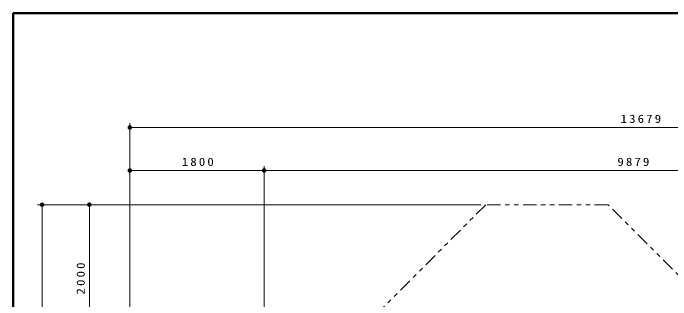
# Model space of a CAD drawing. Units: millimetres on the paper, scale 1:60. Extents: x -385 to 0, y -594 to 267.
# Drawn here: x -385 to -238.1, y 203 to 267 of the extents above; entities that cross this region are included whole.
import ezdxf

# ---------------------------------------------------------------- set-up
doc = ezdxf.new("R2010")
doc.units = ezdxf.units.MM
doc.linetypes.add('USER3', pattern=[8, 3, -1, 1, -1, 1, -1])
doc.layers.add('LY_1', color=7, linetype='Continuous', lineweight=13)
doc.layers.add('LY_2', color=7, linetype='Continuous', lineweight=13)
doc.styles.add('ＭＳ ゴシック', font='')
doc.styles.get('ＭＳ ゴシック').set_extended_font_data('MS Gothic')

# ---------------------------------------------------------------- blocks, each defined once
blk = doc.blocks.new('filled_dot')
at = {"color": 0, "linetype": 'Continuous', "lineweight": -2, "const_width": 1.25}
blk.add_lwpolyline([(-0.625, 0, 1), (0.625, 0, 1)], format="xyb", close=True, dxfattribs=at)

msp = doc.modelspace()

# ---------------------------------------------------------------- linework, layer by layer
at = {"layer": 'LY_1'}
for p, q in [((-358.936, 161.881), (-358.936, 242.471)), ((-358.936, 241.471), (-130.952, 241.471)), ((-328.936, 149.246), (-328.936, 232.856)), ((-358.936, 231.856), (-328.936, 231.856)), ((-328.936, 231.856), (-164.285, 231.856)), ((-280.401, 224.228), (-379.526, 224.228)), ((-378.526, 61.179), (-378.526, 224.228)), ((-367.968, 190.895), (-367.968, 224.228))]:
    msp.add_line(p, q, dxfattribs=at)
at = {"layer": 'LY_1', "linetype": 'USER3'}
msp.add_lwpolyline([(-252.084, 224.228), (-279.401, 224.228), (-307.724, 195.905), (-315.589, 195.905), (-332.744, 178.75), (-341.067, 178.75), (-358.936, 160.881), (-358.936, 135.611), (-341.067, 117.742), (-334.428, 117.742), (-277.865, 61.179), (-243.079, 61.179), (-225.79, 78.468), (-190.656, 78.468), (-167.999, 101.125), (-148.366, 101.125), (-130.952, 118.539), (-130.952, 161.068), (-148.366, 178.482), (-182.426, 178.482), (-196.792, 192.847), (-220.703, 192.847)], close=True, dxfattribs=at)
at = {"layer": 'LY_2', "lineweight": 50}
for p, q in [((0, 267), (-385, 267)), ((-385, 267), (-385, 0))]:
    msp.add_line(p, q, dxfattribs=at)

# ---------------------------------------------------------------- block references
at = {"layer": 'LY_1', "xscale": 0.4, "yscale": 0.4}
for p in [(-358.936, 241.471), (-358.936, 231.856), (-328.936, 231.856)]:
    msp.add_blockref('filled_dot', p, dxfattribs=at)
for p, rotation in [((-328.936, 231.856), 180), ((-378.526, 224.228), 270), ((-367.968, 224.228), 270)]:
    msp.add_blockref('filled_dot', p, dxfattribs=dict(at, rotation=rotation))

# ---------------------------------------------------------------- texts
at = {"layer": 'LY_1', "char_height": 1.833, "attachment_point": 8, "style": 'ＭＳ ゴシック'}
for s, insert in [('\\T1.33;\\W1.15;13679', (-244.524, 242.471)), ('\\T1.33;\\W1.15;1800', (-343.515, 232.856)), ('\\T1.33;\\W1.15;9879', (-246.194, 232.856))]:
    msp.add_mtext(s, dxfattribs=dict(at, insert=insert))
at = {"layer": 'LY_1', "insert": (-368.968, 207.985), "char_height": 1.833, "attachment_point": 8, "rotation": 90, "style": 'ＭＳ ゴシック'}
msp.add_mtext('\\T1.33;\\W1.15;2000', dxfattribs=at)

doc.saveas('drawing.dxf')
